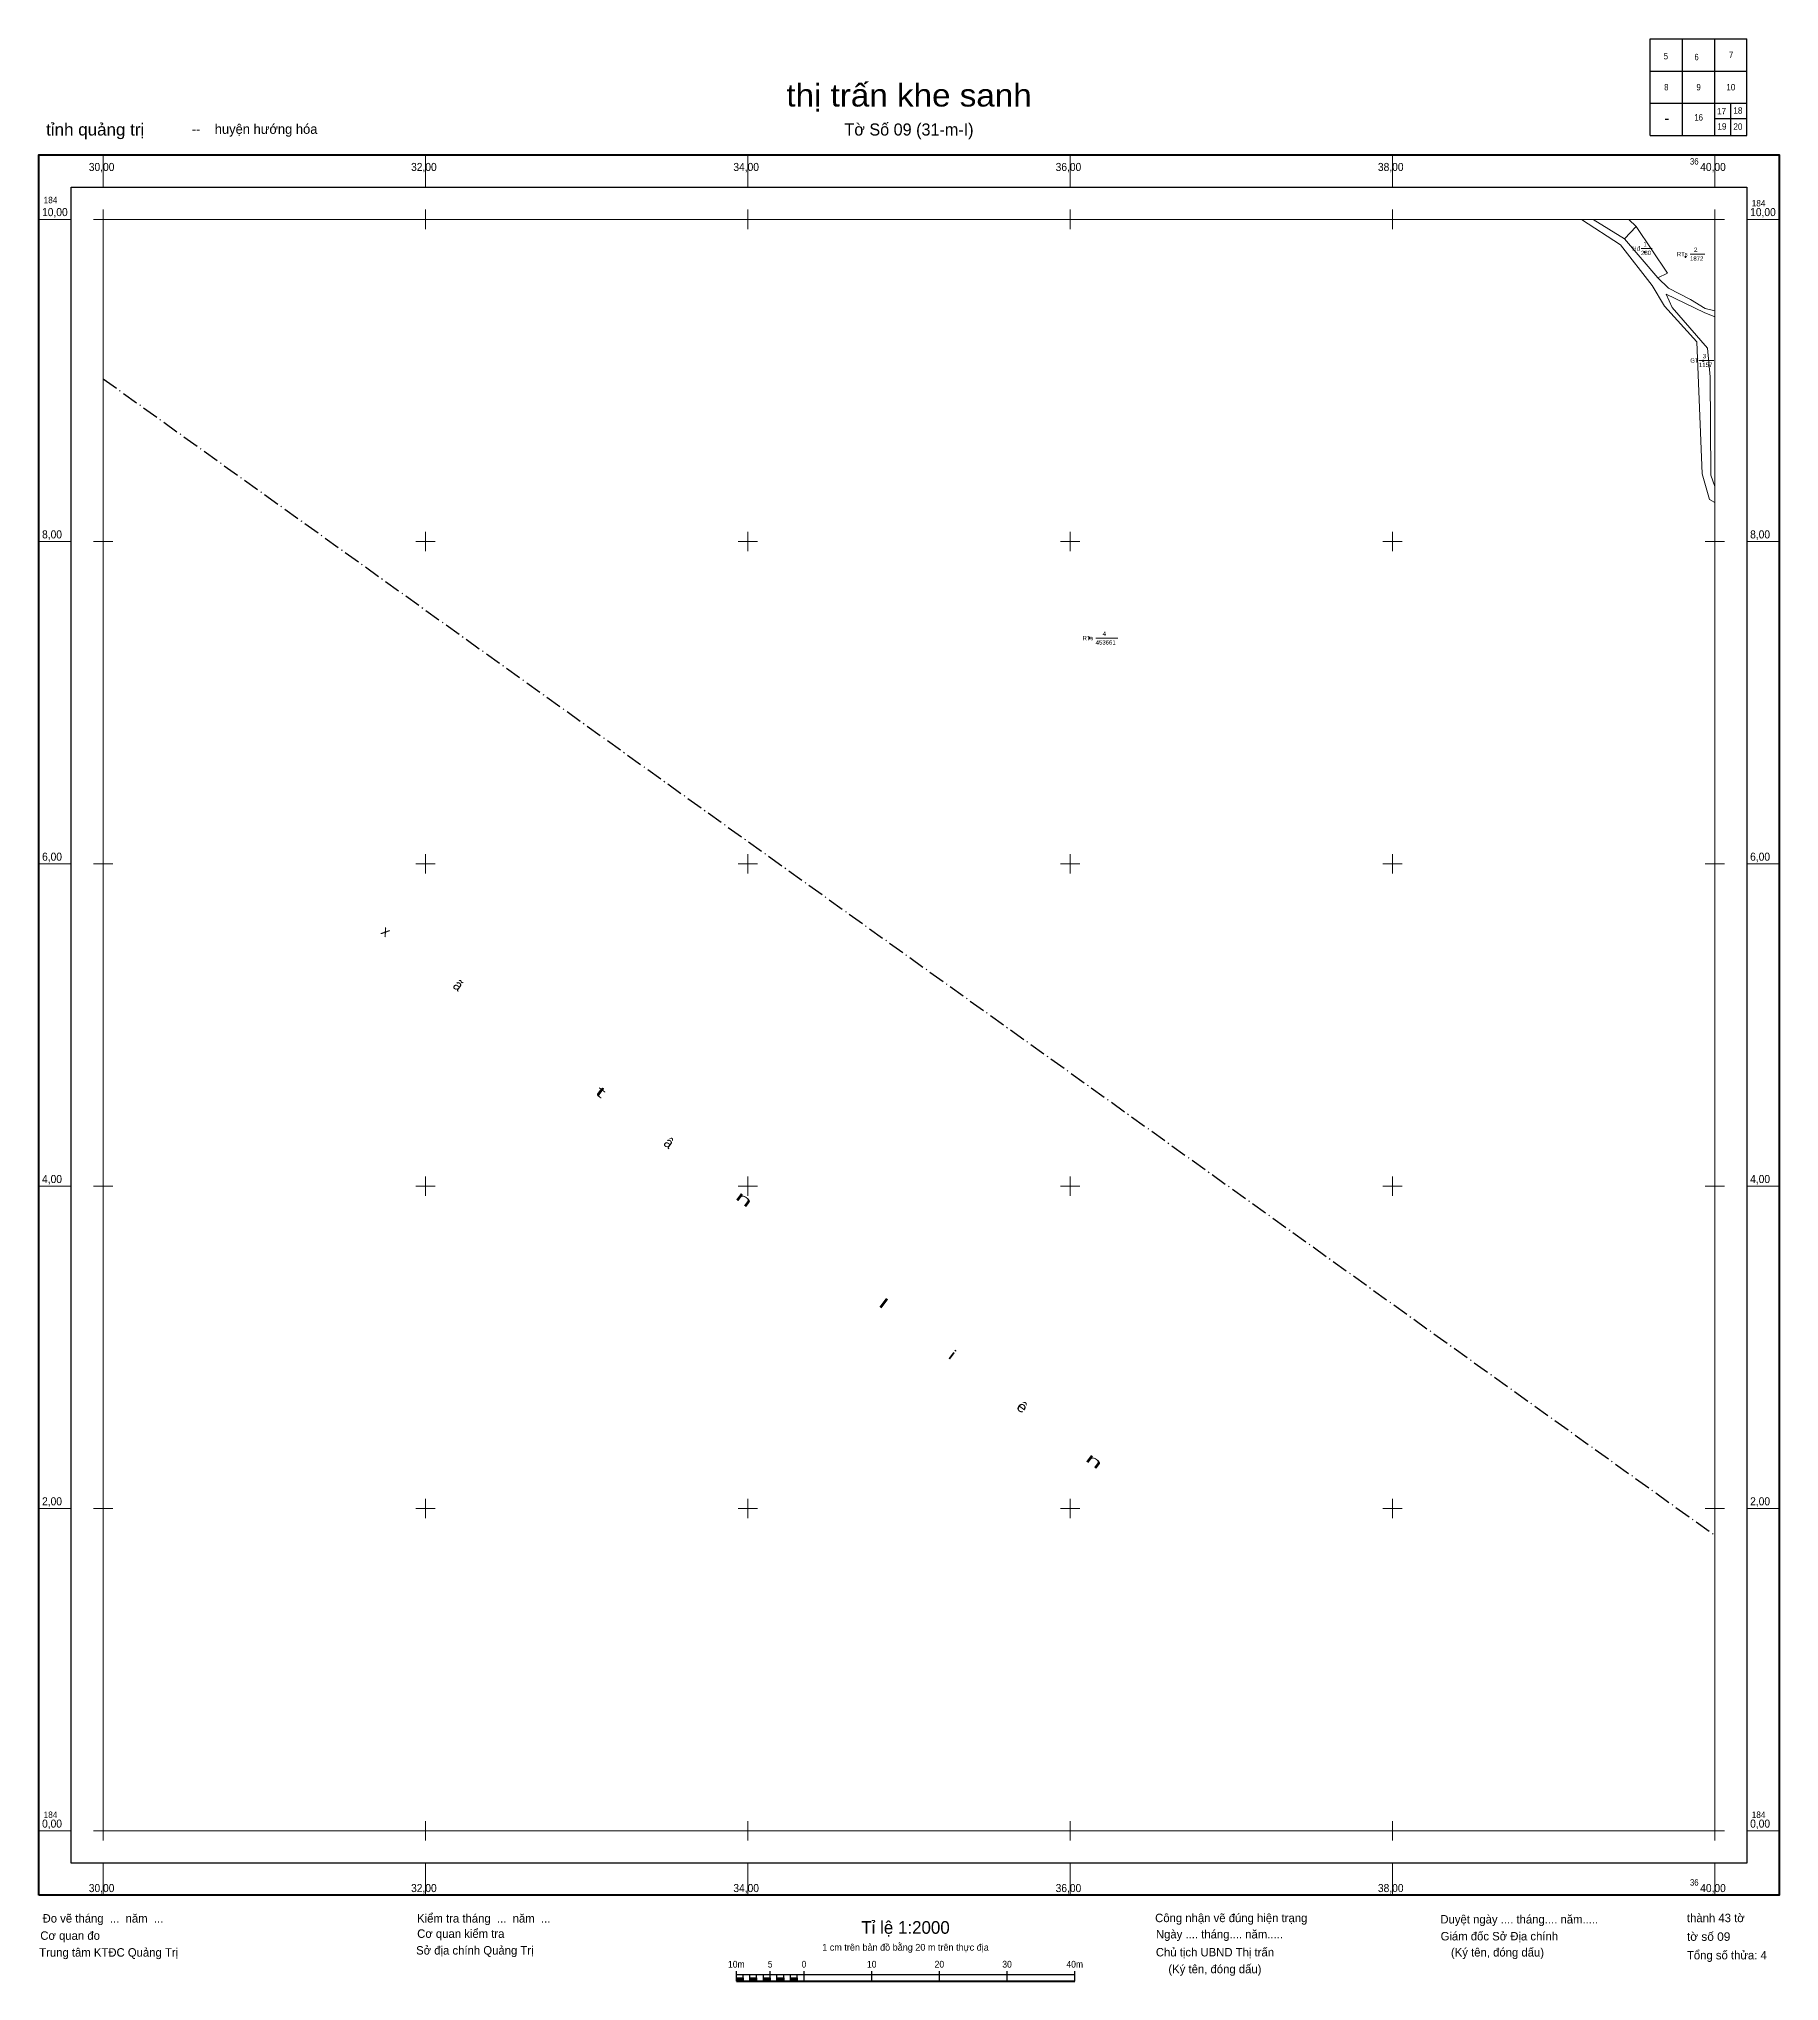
# Model space of a CAD drawing. Header units: metres. Extents: x 362960 to 405963, y 1839907 to 1859877.
# Drawn here: x 362960 to 364040, y 1839907 to 1841112 of the extents above.
import ezdxf
from ezdxf.enums import TextEntityAlignment as Align

# ---------------------------------------------------------------- set-up
doc = ezdxf.new("R2010")
doc.units = ezdxf.units.M
doc.header["$LTSCALE"] = 2
doc.linetypes.add('DOT_DASHED', pattern=[7.7, 5, -1.2, 0.3, -1.2])
for name, color, linetype, lineweight in [('10', 7, 'Continuous', 13), ('11', 7, 'Continuous', 25), ('13', 7, 'Continuous', 13), ('62', 7, 'Continuous', 13), ('63', 7, 'Continuous', 13)]:
    doc.layers.add(name, color=color, linetype=linetype, lineweight=lineweight)

msp = doc.modelspace()

# ---------------------------------------------------------------- hatches: boundary and pattern name
at = {"layer": '11'}
for points in [[(363956.59, 1840979.54, 1), (363956.45, 1840979.54, 1)], [(363981.97, 1840976.74, 1), (363981.82, 1840976.74, 1)], [(363992.9, 1840912.1, 1), (363992.74, 1840912.1, 1)], [(363612.12, 1840740.18, 1), (363611.97, 1840740.18, 1)]]:
    msp.add_hatch(color=256, dxfattribs=at).paths.add_polyline_path(points)
at = {"layer": '62'}
for points in [[(363392.85, 1839906.73), (363392.85, 1839908.83), (363397.05, 1839908.83), (363397.05, 1839906.73)], [(363401.25, 1839906.73), (363401.25, 1839908.83), (363405.45, 1839908.83), (363405.45, 1839906.73)], [(363409.65, 1839906.73), (363409.65, 1839908.83), (363413.85, 1839908.83), (363413.85, 1839906.73)], [(363418.05, 1839906.73), (363418.05, 1839908.83), (363422.25, 1839908.83), (363422.25, 1839906.73)], [(363426.45, 1839906.73), (363426.45, 1839908.83), (363430.65, 1839908.83), (363430.65, 1839906.73)]]:
    msp.add_hatch(color=256, dxfattribs=at).paths.add_polyline_path(points)

# ---------------------------------------------------------------- linework, layer by layer
at = {"layer": '10'}
for p, q in [((363917.34, 1841000), (363924.6, 1841000)), ((363944.01, 1840987.86), (363924.6, 1841000)), ((363951.26, 1840995.46), (363944.01, 1840987.86)), ((363946.67, 1841000), (363951.26, 1840995.46)), ((363964.75, 1840963.64), (363944.01, 1840987.86)), ((364000, 1840943.15), (364000, 1840939.44)), ((363000, 1840898.38), (363000, 1840901)), ((363999.84, 1840183.56), (364000, 1840183.44))]:
    msp.add_line(p, q, dxfattribs=at)
at = {"layer": '10', "linetype": 'DOT_DASHED', "lineweight": 25}
msp.add_line((363000, 1840901), (363999.84, 1840183.56), dxfattribs=at)
at = {"layer": '10'}
for points in [[(363000, 1840901), (363000, 1841000), (363917.34, 1841000)], [(363917.34, 1841000), (363941.54, 1840984.23), (363961.25, 1840958.92), (363968.77, 1840946.14), (363988.89, 1840924.06)], [(363946.67, 1841000), (364000, 1841000), (364000, 1840943.15)], [(363951.26, 1840995.46), (363970.64, 1840966.53), (363964.75, 1840963.64)], [(364000, 1840943.15), (363994.14, 1840944.77), (363985.03, 1840950.33), (363971.28, 1840957.31), (363964.75, 1840963.64)], [(363997.14, 1840902.2), (363995.54, 1840920.02), (363973.52, 1840945.3), (363969.9, 1840953.6), (363993.48, 1840942.11), (364000, 1840939.44)], [(363988.89, 1840924.06), (363992.32, 1840842.09), (363996.87, 1840826.2), (364000, 1840824.21)], [(363997.14, 1840902.2), (363997.63, 1840841.34), (364000, 1840834.24)], [(364000, 1840834.24), (364000, 1840824.21), (364000, 1840183.44)]]:
    msp.add_lwpolyline(points, dxfattribs=at)
msp.add_lwpolyline([(363964.75, 1840963.64), (363970.64, 1840966.53), (363951.26, 1840995.46), (363944.01, 1840987.86)], close=True, dxfattribs=at)
at = {"layer": '11', "lineweight": 13}
for p, q in [((363956.21, 1840979.54), (363955.9, 1840979.54)), ((363956.52, 1840980.16), (363956.52, 1840979.85)), ((363956.52, 1840979.23), (363956.52, 1840978.92)), ((363957.14, 1840979.54), (363956.83, 1840979.54)), ((363981.58, 1840976.74), (363981.26, 1840976.74)), ((363981.89, 1840977.36), (363981.89, 1840977.05)), ((363981.89, 1840976.43), (363981.89, 1840976.12)), ((363982.52, 1840976.74), (363982.2, 1840976.74)), ((363992.51, 1840912.1), (363992.2, 1840912.1)), ((363992.82, 1840912.72), (363992.82, 1840912.41)), ((363992.82, 1840911.79), (363992.82, 1840911.48)), ((363993.44, 1840912.1), (363993.13, 1840912.1)), ((363611.74, 1840740.18), (363611.42, 1840740.18)), ((363612.05, 1840740.8), (363612.05, 1840740.49)), ((363612.05, 1840739.87), (363612.05, 1840739.56)), ((363612.68, 1840740.18), (363612.36, 1840740.18))]:
    msp.add_line(p, q, dxfattribs=at)
for points in [[(363956.52, 1840979.85), (363956.21, 1840979.54), (363956.52, 1840979.23), (363956.83, 1840979.54)], [(363981.89, 1840977.05), (363981.58, 1840976.74), (363981.89, 1840976.43), (363982.2, 1840976.74)], [(363992.82, 1840912.41), (363992.51, 1840912.1), (363992.82, 1840911.79), (363993.13, 1840912.1)], [(363612.05, 1840740.49), (363611.74, 1840740.18), (363612.05, 1840739.87), (363612.36, 1840740.18)]]:
    msp.add_lwpolyline(points, close=True, dxfattribs=at)
for centre in [(363956.52, 1840979.54), (363981.89, 1840976.74), (363992.82, 1840912.1), (363612.05, 1840740.18)]:
    msp.add_circle(centre, 0.075, dxfattribs=at)
at = {"layer": '13'}
for p, q in [((363954.27, 1840981.88), (363961.16, 1840981.88)), ((363984.68, 1840978.41), (363993.86, 1840978.41)), ((363990.24, 1840912.43), (363999.42, 1840912.43)), ((363615.85, 1840740.18), (363629.62, 1840740.18))]:
    msp.add_line(p, q, dxfattribs=at)
at = {"layer": '62', "lineweight": 25}
for p, q in [((363960, 1841112), (364020, 1841112)), ((363960, 1841052), (363960, 1841112)), ((363980, 1841052), (363980, 1841112)), ((364000, 1841052), (364000, 1841112)), ((363960, 1841092), (364020, 1841092)), ((363960, 1841072), (364020, 1841072)), ((363969.29, 1841062.19), (363971.29, 1841062.19)), ((364000, 1841062.63), (364020, 1841062.63)), ((364009.89, 1841072), (364009.89, 1841052)), ((363392.85, 1839906.73), (363392.85, 1839913.03)), ((363392.85, 1839910.93), (363602.87, 1839910.93)), ((363392.85, 1839906.73), (363392.85, 1839910.93)), ((363397.05, 1839906.73), (363397.05, 1839910.93)), ((363401.25, 1839906.73), (363401.25, 1839910.93)), ((363405.45, 1839906.73), (363405.45, 1839910.93)), ((363409.65, 1839906.73), (363409.65, 1839910.93)), ((363413.85, 1839906.73), (363413.85, 1839913.03)), ((363413.85, 1839906.73), (363413.85, 1839910.93)), ((363418.05, 1839906.73), (363418.05, 1839910.93)), ((363422.25, 1839906.73), (363422.25, 1839910.93)), ((363426.45, 1839906.73), (363426.45, 1839910.93)), ((363430.65, 1839906.73), (363430.65, 1839910.93)), ((363434.85, 1839906.73), (363434.85, 1839913.03)), ((363476.86, 1839906.73), (363476.86, 1839913.03)), ((363518.86, 1839906.73), (363518.86, 1839913.03)), ((363560.86, 1839906.73), (363560.86, 1839913.03)), ((363602.87, 1839906.73), (363602.87, 1839913.03))]:
    msp.add_line(p, q, dxfattribs=at)
at = {"layer": '62'}
for p, q in [((363000, 1841020), (363000, 1841040)), ((363200, 1841020), (363200, 1841040)), ((363400, 1841020), (363400, 1841040)), ((363600, 1841020), (363600, 1841040)), ((363800, 1841020), (363800, 1841040)), ((364000, 1841020), (364000, 1841040)), ((363000, 1840994), (363000, 1841006)), ((363200, 1840994), (363200, 1841006)), ((363400, 1840994), (363400, 1841006)), ((363600, 1840994), (363600, 1841006)), ((363800, 1840994), (363800, 1841006)), ((364000, 1840994), (364000, 1841006)), ((362960, 1841000), (362980, 1841000)), ((362994, 1841000), (363006, 1841000)), ((363194, 1841000), (363206, 1841000)), ((363394, 1841000), (363406, 1841000)), ((363594, 1841000), (363606, 1841000)), ((363794, 1841000), (363806, 1841000)), ((363994, 1841000), (364006, 1841000)), ((364020, 1841000), (364040, 1841000)), ((362960, 1840800), (362980, 1840800)), ((362994, 1840800), (363006, 1840800)), ((363000, 1840794), (363000, 1840806)), ((363194, 1840800), (363206, 1840800)), ((363200, 1840794), (363200, 1840806)), ((363394, 1840800), (363406, 1840800)), ((363400, 1840794), (363400, 1840806)), ((363594, 1840800), (363606, 1840800)), ((363600, 1840794), (363600, 1840806)), ((363794, 1840800), (363806, 1840800)), ((363800, 1840794), (363800, 1840806)), ((363994, 1840800), (364006, 1840800)), ((364000, 1840794), (364000, 1840806)), ((364020, 1840800), (364040, 1840800)), ((363000, 1840594), (363000, 1840606)), ((363200, 1840594), (363200, 1840606)), ((363400, 1840594), (363400, 1840606)), ((363600, 1840594), (363600, 1840606)), ((363800, 1840594), (363800, 1840606)), ((364000, 1840594), (364000, 1840606)), ((362960, 1840600), (362980, 1840600)), ((362994, 1840600), (363006, 1840600)), ((363194, 1840600), (363206, 1840600)), ((363394, 1840600), (363406, 1840600)), ((363594, 1840600), (363606, 1840600)), ((363794, 1840600), (363806, 1840600)), ((363994, 1840600), (364006, 1840600)), ((364020, 1840600), (364040, 1840600)), ((362960, 1840400), (362980, 1840400)), ((362994, 1840400), (363006, 1840400)), ((363000, 1840394), (363000, 1840406)), ((363194, 1840400), (363206, 1840400)), ((363200, 1840394), (363200, 1840406)), ((363394, 1840400), (363406, 1840400)), ((363400, 1840394), (363400, 1840406)), ((363594, 1840400), (363606, 1840400)), ((363600, 1840394), (363600, 1840406)), ((363794, 1840400), (363806, 1840400)), ((363800, 1840394), (363800, 1840406)), ((363994, 1840400), (364006, 1840400)), ((364000, 1840394), (364000, 1840406)), ((364020, 1840400), (364040, 1840400)), ((362960, 1840200), (362980, 1840200)), ((362994, 1840200), (363006, 1840200)), ((363000, 1840194), (363000, 1840206)), ((363194, 1840200), (363206, 1840200)), ((363200, 1840194), (363200, 1840206)), ((363394, 1840200), (363406, 1840200)), ((363400, 1840194), (363400, 1840206)), ((363594, 1840200), (363606, 1840200)), ((363600, 1840194), (363600, 1840206)), ((363794, 1840200), (363806, 1840200)), ((363800, 1840194), (363800, 1840206)), ((363994, 1840200), (364006, 1840200)), ((364000, 1840194), (364000, 1840206)), ((364020, 1840200), (364040, 1840200)), ((363000, 1839994), (363000, 1840006)), ((363200, 1839994), (363200, 1840006)), ((363400, 1839994), (363400, 1840006)), ((363600, 1839994), (363600, 1840006)), ((363800, 1839994), (363800, 1840006)), ((364000, 1839994), (364000, 1840006)), ((362960, 1840000), (362980, 1840000)), ((362994, 1840000), (363006, 1840000)), ((363194, 1840000), (363206, 1840000)), ((363394, 1840000), (363406, 1840000)), ((363594, 1840000), (363606, 1840000)), ((363794, 1840000), (363806, 1840000)), ((363994, 1840000), (364006, 1840000)), ((364020, 1840000), (364040, 1840000)), ((363000, 1839960), (363000, 1839980)), ((363200, 1839960), (363200, 1839980)), ((363400, 1839960), (363400, 1839980)), ((363600, 1839960), (363600, 1839980)), ((363800, 1839960), (363800, 1839980)), ((364000, 1839960), (364000, 1839980))]:
    msp.add_line(p, q, dxfattribs=at)
at = {"layer": '62', "lineweight": 40}
msp.add_line((363392.85, 1839906.73), (363602.87, 1839906.73), dxfattribs=at)
at = {"layer": '62', "lineweight": 25}
msp.add_lwpolyline([(363960, 1841052), (364020, 1841052), (364020, 1841112)], dxfattribs=at)
at = {"layer": '62', "lineweight": 40}
msp.add_lwpolyline([(362960, 1839960), (362960, 1841040), (364040, 1841040), (364040, 1839960)], close=True, dxfattribs=at)
at = {"layer": '62', "lineweight": 25}
for points in [[(362980, 1839980), (362980, 1841020), (364020, 1841020), (364020, 1839980)], [(363392.85, 1839906.73), (363392.85, 1839908.83), (363397.05, 1839908.83), (363397.05, 1839906.73)], [(363401.25, 1839906.73), (363401.25, 1839908.83), (363405.45, 1839908.83), (363405.45, 1839906.73)], [(363409.65, 1839906.73), (363409.65, 1839908.83), (363413.85, 1839908.83), (363413.85, 1839906.73)], [(363418.05, 1839906.73), (363418.05, 1839908.83), (363422.25, 1839908.83), (363422.25, 1839906.73)], [(363426.45, 1839906.73), (363426.45, 1839908.83), (363430.65, 1839908.83), (363430.65, 1839906.73)]]:
    msp.add_lwpolyline(points, close=True, dxfattribs=at)
at = {"layer": '63'}
for p, q in [((363500, 1841000), (364000, 1841000)), ((364000, 1840183.44), (364000, 1841000)), ((363000, 1840000), (363000, 1840901)), ((364000, 1840000), (364000, 1840183.44)), ((363000, 1840000), (363500, 1840000)), ((363500, 1840000), (364000, 1840000))]:
    msp.add_line(p, q, dxfattribs=at)
msp.add_lwpolyline([(363000, 1840901), (363000, 1841000), (363500, 1841000)], dxfattribs=at)

# ---------------------------------------------------------------- texts
at = {"layer": '13'}
for s, p in [('Hđ', (363948.87, 1840980.53)), ('280', (363954.27, 1840977.83)), ('1872', (363984.68, 1840974.36)), ('GT', (363984.84, 1840911.08)), ('1157', (363990.24, 1840908.38)), ('3', (363992.67, 1840913.78))]:
    msp.add_text(s, height=2.7, dxfattribs=at).set_placement(p)
for s, width, p in [('1', 0.85, (363955.76, 1840983.23)), ('RTs', 0.8, (363976.58, 1840977.06)), ('2', 1.1, (363987.11, 1840979.76)), ('RTs', 0.8, (363607.75, 1840738.83)), ('453661', 0.95, (363615.85, 1840736.13)), ('4', 1.05, (363620.17, 1840741.53))]:
    msp.add_text(s, height=2.7, dxfattribs=dict(at, width=width)).set_placement(p)
at = {"layer": '62'}
for s, height, width, p in [('5', 4, 0.9, (363969.7, 1841099.27)), ('6', 4, 0.85, (363988.74, 1841098.72)), ('7', 4, 0.9, (364010.22, 1841100.08)), ('thị trấn khe sanh', 14, 1.1, (363500.01, 1841070)), ('8', 4, 0.9, (363970, 1841080)), ('9', 4, 0.9, (363990, 1841080)), ('10', 4, 0.95, (364010, 1841080)), ('16', 4, 0.9, (363990.02, 1841061.29)), ('17', 4, 0.95, (364004.28, 1841065.14)), ('18', 4, 0.95, (364014.4, 1841065.56)), ('19', 4, 0.95, (364004.49, 1841055.67)), ('20', 4, 0.95, (364014.4, 1841055.57)), ('10m', 4.2, 0.95, (363392.84, 1839915.13)), ('5', 4.2, 0.9, (363413.83, 1839915.13)), ('0', 4.2, 0.9, (363434.83, 1839915.13)), ('10', 4.2, 0.95, (363476.86, 1839915.13)), ('20', 4.2, 0.95, (363518.86, 1839915.13)), ('30', 4.2, 0.95, (363560.86, 1839915.13)), ('40m', 4.2, 0.95, (363602.85, 1839915.13))]:
    msp.add_text(s, height=height, dxfattribs=dict(at, width=width)).set_placement(p, align=Align.CENTER)
for s, height, width, p in [('tỉnh quảng trị ', 7.5, 1.05, (362964.53, 1841052)), ('30,00', 5, 0.95, (362991, 1841030)), ('32,00', 5, 0.95, (363191, 1841030)), ('34,00', 5, 0.95, (363391, 1841030)), ('36,00', 5, 0.95, (363591, 1841030)), ('38,00', 5, 0.95, (363791, 1841030)), ('40,00', 5, 0.95, (363991, 1841030)), ('184', 4, 0.95, (362963, 1841010)), ('10,00', 5, 0.95, (362962, 1841002)), ('10,00', 5, 0.95, (364022, 1841002)), ('184', 4, 0.95, (364023, 1841008)), ('8,00', 5, 0.95, (362962, 1840802)), ('8,00', 5, 0.95, (364022, 1840802)), ('6,00', 5, 0.95, (362962, 1840602)), ('6,00', 5, 0.95, (364022, 1840602)), ('4,00', 5, 0.95, (362962, 1840402)), ('4,00', 5, 0.95, (364022, 1840402)), ('2,00', 5, 0.95, (362962, 1840202)), ('2,00', 5, 0.95, (364022, 1840202)), ('0,00', 5, 0.95, (362962, 1840002)), ('184', 4, 0.95, (362963, 1840008)), ('0,00', 5, 0.95, (364022, 1840002)), ('184', 4, 0.95, (364023, 1840008)), ('30,00', 5, 0.95, (362991, 1839962)), ('32,00', 5, 0.95, (363191, 1839962)), ('34,00', 5, 0.95, (363391, 1839962)), ('36,00', 5, 0.95, (363591, 1839962)), ('38,00', 5, 0.95, (363791, 1839962)), ('40,00', 5, 0.95, (363991, 1839962)), ('tờ số 09', 5.25, 1.05, (363982.77, 1839931.75))]:
    msp.add_text(s, height=height, dxfattribs=dict(at, width=width)).set_placement(p)
for s, height, p in [('   --    huyện hướng hóa', 6, (363048.22, 1841053.05)), ('Đo vẽ tháng  ...  năm  ...', 5.25, (362962.32, 1839943.08)), ('Kiểm tra tháng  ...  năm  ...', 5.25, (363194.73, 1839943.08)), ('Công nhận vẽ đúng hiện trạng', 5.25, (363652.74, 1839943.34)), ('Duyệt ngày .... tháng.... năm.....', 5.25, (363829.75, 1839942.51)), ('thành 43 tờ', 5.25, (363982.77, 1839943.33)), ('Cơ quan đo', 5.25, (362960.9, 1839932.38)), ('Cơ quan kiểm tra', 5.25, (363194.78, 1839933.6)), ('Ngày .... tháng.... năm.....', 5.25, (363653.25, 1839933.24)), ('Giám đốc Sở Địa chính', 5.25, (363829.91, 1839932.01)), ('Trung tâm KTĐC Quảng Trị', 5.25, (362960.22, 1839921.94)), ('Sở địa chính Quảng Trị', 5.25, (363194.14, 1839923.22)), ('Chủ tịch UBND Thị trấn', 5.25, (363653.2, 1839922.08)), ('(Ký tên, đóng dấu) ', 5.25, (363660.96, 1839911.64)), ('(Ký tên, đóng dấu) ', 5.25, (363836.33, 1839922.01)), ('Tổng số thửa: 4', 5.25, (363982.77, 1839920.23))]:
    msp.add_text(s, height=height, dxfattribs=at).set_placement(p)
for s, height, p in [('Tờ Số 09 (31-m-I)', 7.5, (363500, 1841052)), ('Tỉ lệ 1:2000', 7.855, (363497.84, 1839936.13)), ('1 cm trên bản đồ bằng 20 m trên thực địa', 4.2, (363497.83, 1839925.63))]:
    msp.add_text(s, height=height, dxfattribs=at).set_placement(p, align=Align.CENTER)
at = {"layer": '62', "width": 0.9}
for p in [(363990, 1841034), (363990, 1839966)]:
    msp.add_text('36', height=4, dxfattribs=at).set_placement(p, align=Align.RIGHT)
at = {"layer": '62'}
for s, p in [('x', (363173.51, 1840555.63)), ('ã', (363218.32, 1840522.11)), ('â', (363349.06, 1840424.36))]:
    msp.add_text(s, height=6.5, rotation=323.213, dxfattribs=at).set_placement(p, align=Align.CENTER)
for s, width, p in [('t', 2.2, (363306.82, 1840455.94)), ('n', 2.1, (363395.8, 1840389.41)), ('l', 2.1, (363482.29, 1840324.72)), ('i', 1.45, (363524.99, 1840292.82)), ('ê', 1.15, (363568.36, 1840260.37)), ('n', 2.1, (363613.07, 1840226.95))]:
    msp.add_text(s, height=6.5, rotation=323.213, dxfattribs=dict(at, width=width)).set_placement(p, align=Align.CENTER)

doc.saveas('drawing.dxf')
